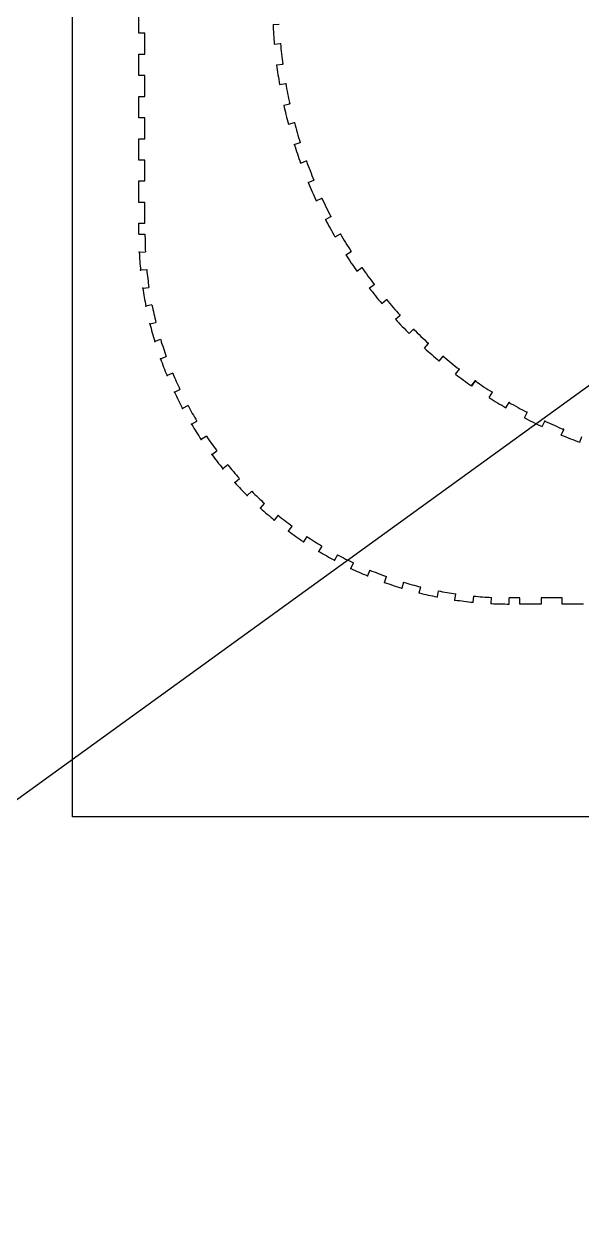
# Model space of a CAD drawing. Header units: millimetres. Extents: x -828 to 5071, y 1205 to 5492.
# Drawn here: x 3303 to 3574, y 4423 to 5009 of the extents above; entities that cross this region are included whole.
import ezdxf

# ---------------------------------------------------------------- set-up
doc = ezdxf.new("R2010")
doc.units = ezdxf.units.MM
doc.layers.get('0').update_dxf_attribs({"true_color": 0xe7f0ff})

msp = doc.modelspace()

# ---------------------------------------------------------------- linework, layer by layer
at = {"color": 1}
for p, q in [((3326.23, 4623.6), (3326.23, 5223.6)), ((4226.23, 4623.6), (3326.23, 4623.6))]:
    msp.add_line(p, q, dxfattribs=at)
at = {"color": 5}
for p, q in [((3358.45, 5004.93), (3358.45, 5015.37)), ((3423.68, 5009.26), (3426.67, 5009.39)), ((3361.45, 5004.93), (3358.45, 5004.93)), ((3361.45, 4994.79), (3361.45, 5004.93)), ((3424.31, 4999.67), (3427.29, 4999.93)), ((3358.45, 4984.35), (3358.45, 4994.79)), ((3358.45, 4994.79), (3361.45, 4994.79)), ((3425.42, 4989.52), (3428.39, 4989.92)), ((3361.45, 4984.35), (3358.45, 4984.35)), ((3361.45, 4974.21), (3361.45, 4984.35)), ((3426.88, 4980.03), (3429.83, 4980.55)), ((3358.45, 4963.77), (3358.45, 4974.21)), ((3358.45, 4974.21), (3361.45, 4974.21)), ((3428.87, 4970.01), (3431.8, 4970.66)), ((3361.45, 4963.77), (3358.45, 4963.77)), ((3361.45, 4953.63), (3361.45, 4963.77)), ((3431.15, 4960.68), (3434.05, 4961.45)), ((3358.45, 4943.19), (3358.45, 4953.63)), ((3358.45, 4953.63), (3361.45, 4953.63)), ((3434.01, 4950.87), (3436.87, 4951.78)), ((3361.45, 4943.19), (3358.45, 4943.19)), ((3361.45, 4933.05), (3361.45, 4943.19)), ((3437.1, 4941.77), (3439.92, 4942.8)), ((3358.45, 4922.61), (3358.45, 4933.05)), ((3358.45, 4933.05), (3361.45, 4933.05)), ((3440.8, 4932.26), (3443.57, 4933.41)), ((3444.67, 4923.46), (3447.39, 4924.73)), ((3361.45, 4922.61), (3358.45, 4922.61)), ((3361.45, 4912.47), (3361.45, 4922.61)), ((3358.45, 4907.25), (3358.45, 4912.47)), ((3358.45, 4912.47), (3361.45, 4912.47)), ((3449.19, 4914.31), (3451.85, 4915.69)), ((3358.45, 4907.25), (3361.45, 4907.25)), ((3453.81, 4905.88), (3456.41, 4907.38)), ((3358.67, 4898.41), (3361.66, 4898.56)), ((3459.11, 4897.15), (3461.64, 4898.76)), ((3362.3, 4889.89), (3359.32, 4889.6)), ((3464.45, 4889.16), (3466.9, 4890.88)), ((3470.48, 4880.93), (3472.86, 4882.75)), ((3360.4, 4880.83), (3363.37, 4881.27)), ((3364.85, 4872.7), (3361.91, 4872.12)), ((3476.5, 4873.43), (3478.8, 4875.36)), ((3483.23, 4865.76), (3485.44, 4867.78)), ((3363.85, 4863.5), (3366.76, 4864.22)), ((3489.88, 4858.81), (3492, 4860.94)), ((3369.07, 4855.85), (3366.2, 4854.98)), ((3497.25, 4851.75), (3499.28, 4853.97)), ((3368.98, 4846.58), (3371.8, 4847.6)), ((3504.48, 4845.42), (3506.4, 4847.72)), ((3512.44, 4839.03), (3514.27, 4841.41)), ((3374.93, 4839.49), (3372.16, 4838.34)), ((3520.19, 4833.34), (3521.91, 4835.8)), ((3520.31, 4833.26), (3522.03, 4835.72)), ((3375.74, 4830.26), (3378.45, 4831.54)), ((3528.68, 4827.67), (3530.29, 4830.2)), ((3382.36, 4823.78), (3379.71, 4822.36)), ((3536.89, 4822.69), (3538.39, 4825.28)), ((3545.85, 4817.78), (3547.23, 4820.44)), ((3384.07, 4814.67), (3386.64, 4816.22)), ((3554.46, 4813.52), (3555.73, 4816.24)), ((3563.81, 4809.41), (3564.96, 4812.18)), ((3391.29, 4808.87), (3388.8, 4807.21)), ((3572.77, 4805.93), (3573.79, 4808.75)), ((3393.89, 4799.98), (3396.3, 4801.77)), ((3401.64, 4794.91), (3399.32, 4793.01)), ((3405.1, 4786.32), (3407.32, 4788.33)), ((3413.31, 4782.04), (3411.19, 4779.92)), ((3417.59, 4773.82), (3419.61, 4776.05)), ((3426.19, 4770.37), (3424.29, 4768.05)), ((3431.25, 4762.61), (3433.04, 4765.02)), ((3440.15, 4760.02), (3438.48, 4757.52)), ((3445.95, 4752.79), (3447.49, 4755.37)), ((3455.05, 4751.08), (3453.64, 4748.44)), ((3461.53, 4744.46), (3462.81, 4747.18)), ((3470.76, 4743.65), (3469.61, 4740.88)), ((3477.86, 4737.7), (3478.87, 4740.53)), ((3487.12, 4737.8), (3486.25, 4734.93)), ((3494.77, 4732.57), (3495.5, 4735.48)), ((3503.98, 4733.58), (3503.39, 4730.64)), ((3512.1, 4729.12), (3512.54, 4732.09)), ((3521.17, 4731.03), (3520.87, 4728.04)), ((3529.69, 4727.39), (3529.84, 4730.39)), ((3543.59, 4730.18), (3538.52, 4730.18)), ((3543.59, 4730.18), (3538.52, 4730.18)), ((3538.52, 4727.18), (3538.52, 4730.18)), ((3543.59, 4727.18), (3543.59, 4730.18)), ((3543.59, 4727.18), (3543.59, 4730.18)), ((3564.17, 4730.18), (3554.03, 4730.18)), ((3554.03, 4730.18), (3554.03, 4727.18)), ((3564.17, 4730.18), (3554.03, 4730.18)), ((3554.03, 4730.18), (3554.03, 4727.18)), ((3564.17, 4727.18), (3564.17, 4730.18)), ((3564.17, 4727.18), (3564.17, 4730.18)), ((3554.03, 4727.18), (3543.59, 4727.18)), ((3554.03, 4727.18), (3543.59, 4727.18)), ((3574.61, 4727.18), (3564.17, 4727.18)), ((3574.61, 4727.18), (3564.17, 4727.18))]:
    msp.add_line(p, q, dxfattribs=at)
at = {"color": 4}
msp.add_lwpolyline([(3010.15, 4422.6), (4485.06, 5491.74)], dxfattribs=at)
at = {"color": 5}
for centre, radius, start, end in [((3650.59, 5019.32), 227.14, 182.53784, 184.96216), ((3650.59, 5019.32), 224.14, 184.96166, 187.53834), ((3650.59, 5019.32), 227.14, 187.53784, 189.96216), ((3650.59, 5019.32), 224.14, 189.96166, 192.53834), ((3650.59, 5019.32), 227.14, 192.53784, 194.96216), ((3650.59, 5019.32), 224.14, 194.96166, 197.53834), ((3650.59, 5019.32), 227.14, 197.53784, 199.96216), ((3650.59, 5019.32), 224.14, 199.96166, 202.53834), ((3650.59, 5019.32), 227.14, 202.53784, 204.96216), ((3650.59, 5019.32), 224.14, 204.96166, 207.53834), ((3650.59, 5019.32), 227.14, 207.53784, 209.96216), ((3538.52, 4907.25), 177.07, 180, 182.8125), ((3650.59, 5019.32), 224.14, 209.96166, 212.53834), ((3538.52, 4907.25), 180.07, 182.8125, 185.625), ((3650.59, 5019.32), 227.14, 212.53784, 214.96216), ((3538.52, 4907.25), 177.07, 185.625, 188.4375), ((3650.59, 5019.32), 224.14, 214.96166, 217.53834), ((3538.52, 4907.25), 180.07, 188.4375, 191.25), ((3650.59, 5019.32), 227.14, 217.53784, 219.96216), ((3538.52, 4907.25), 177.07, 191.25, 194.0625), ((3650.59, 5019.32), 224.14, 219.96166, 222.53834), ((3650.59, 5019.32), 227.14, 222.53784, 224.96216), ((3538.52, 4907.25), 180.07, 194.0625, 196.875), ((3650.59, 5019.32), 224.14, 224.96166, 227.53834), ((3538.52, 4907.25), 177.07, 196.875, 199.6875), ((3650.59, 5019.32), 227.14, 227.53784, 229.96216), ((3650.59, 5019.32), 224.14, 229.96166, 232.53834), ((3538.52, 4907.25), 180.07, 199.6875, 202.5), ((3538.55, 4907.26), 177.1, 202.50011, 205.31218), ((3650.59, 5019.32), 227.14, 232.53784, 234.96216), ((3650.59, 5019.32), 224.14, 234.96166, 237.53834), ((3538.52, 4907.25), 180.07, 205.3125, 208.125), ((3538.52, 4907.25), 177.07, 208.125, 210.9375), ((3650.59, 5019.32), 227.14, 237.53784, 239.96216), ((3650.59, 5019.32), 224.14, 239.96166, 242.53834), ((3650.59, 5019.32), 227.14, 242.53784, 244.96216), ((3538.52, 4907.25), 180.07, 210.9375, 213.75), ((3650.59, 5019.32), 224.14, 244.96166, 247.53834), ((3538.52, 4907.25), 177.07, 213.75, 216.5625), ((3650.59, 5019.32), 227.14, 247.53784, 249.96216), ((3538.52, 4907.25), 180.07, 216.5625, 219.375), ((3538.52, 4907.25), 177.07, 219.375, 222.1875), ((3538.52, 4907.25), 180.07, 222.1875, 225), ((3538.52, 4907.25), 177.07, 225, 227.8125), ((3538.52, 4907.25), 180.07, 227.8125, 230.625), ((3538.52, 4907.25), 177.07, 230.625, 233.4375), ((3538.52, 4907.25), 180.07, 233.4375, 236.25), ((3538.52, 4907.25), 177.07, 236.25, 239.06249), ((3538.52, 4907.25), 180.07, 239.0625, 241.875), ((3538.52, 4907.25), 177.07, 241.87499, 244.68748), ((3538.52, 4907.25), 180.07, 244.6875, 247.5), ((3538.52, 4907.25), 177.07, 247.49997, 250.31245), ((3538.52, 4907.25), 180.07, 250.3125, 253.125), ((3538.52, 4907.25), 177.07, 253.12494, 255.93742), ((3538.52, 4907.25), 180.07, 255.9375, 258.75), ((3538.52, 4907.25), 177.07, 258.7499, 261.5625), ((3538.52, 4907.25), 177.07, 264.375, 267.1875), ((3538.52, 4907.25), 180.07, 261.5625, 264.375), ((3538.52, 4907.25), 180.07, 267.1875, 270)]:
    msp.add_arc(centre, radius, start, end, dxfattribs=at)
for p in [(3427.31, 4999.79), (3428.37, 4990.06), (3429.86, 4980.4), (3431.77, 4970.81), (3434.09, 4961.31), (3436.83, 4951.92), (3439.97, 4942.66), (3443.52, 4933.55), (3447.45, 4924.59), (3451.78, 4915.82), (3456.48, 4907.25), (3358.67, 4898.41), (3461.56, 4898.89), (3359.32, 4889.6), (3466.99, 4890.76), (3472.77, 4882.87), (3360.4, 4880.83), (3361.91, 4872.12), (3478.89, 4875.25), (3485.34, 4867.89), (3363.85, 4863.5), (3492.1, 4860.83), (3366.2, 4854.98), (3499.17, 4854.07), (3506.52, 4847.62), (3368.98, 4846.58), (3514.15, 4841.5), (3372.16, 4838.34), (3522.03, 4835.72), (3375.74, 4830.26), (3530.16, 4830.28), (3538.52, 4825.21), (3379.71, 4822.36), (3547.1, 4820.51), (3384.07, 4814.67), (3555.87, 4816.18), (3564.82, 4812.24), (3388.8, 4807.21), (3393.89, 4799.98), (3399.32, 4793.01), (3405.1, 4786.32), (3411.19, 4779.92), (3417.59, 4773.82), (3424.29, 4768.05), (3431.25, 4762.61), (3438.48, 4757.52), (3445.95, 4752.79), (3453.64, 4748.44), (3461.53, 4744.46), (3469.61, 4740.88), (3477.86, 4737.7), (3486.25, 4734.93), (3494.77, 4732.57), (3503.39, 4730.64), (3512.1, 4729.12), (3520.87, 4728.04), (3529.69, 4727.39)]:
    msp.add_point(p, dxfattribs=at)

doc.saveas('drawing.dxf')
